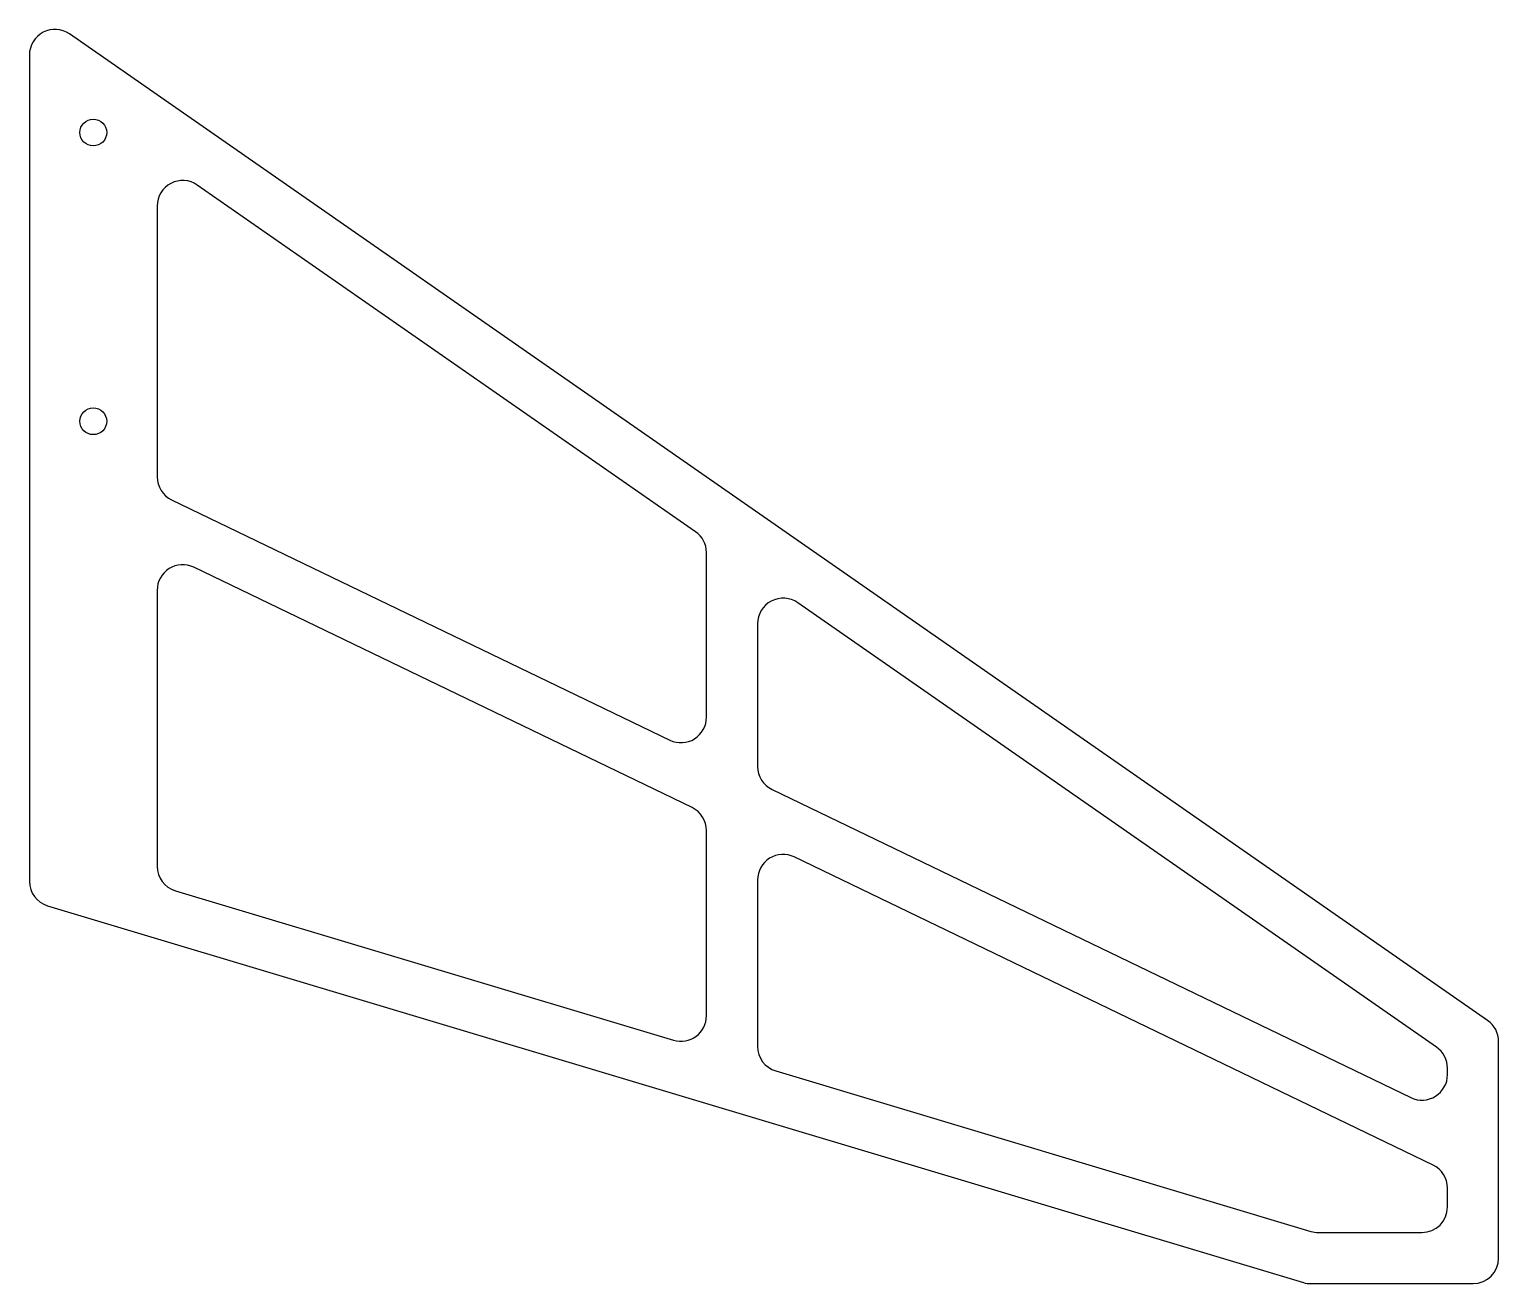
# Model space of a CAD drawing. Header units: millimetres. Extents: x 0 to 230, y -60 to 136.
import ezdxf

# ---------------------------------------------------------------- set-up
doc = ezdxf.new("R2010")
doc.units = ezdxf.units.MM

msp = doc.modelspace()

# ---------------------------------------------------------------- linework, layer by layer
at = {"color": 7, "linetype": 'Continuous', "lineweight": 25}
for p, q in [((228.28, -18.81), (6.28, 135.63)), ((0, 132.34), (0, 2.98)), ((104.28, 57.71), (26.28, 111.97)), ((20, 108.69), (20, 66.3)), ((22.26, 62.7), (100.26, 25.07)), ((106, 28.68), (106, 54.43)), ((103.74, 14.51), (25.74, 52.14)), ((20, 48.54), (20, 5.33)), ((220.28, -22.99), (120.28, 46.58)), ((114, 43.3), (114, 20.96)), ((116.26, 17.35), (216.26, -30.88)), ((106, -18.07), (106, 10.91)), ((219.74, -41.44), (119.74, 6.8)), ((114, 3.19), (114, -22.87)), ((22.85, 1.5), (100.85, -21.9)), ((2.85, -0.86), (199.44, -59.83)), ((230, -56), (230, -22.09)), ((116.85, -26.7), (200.61, -51.83)), ((222, -27.28), (222, -26.27)), ((222, -48), (222, -45.04)), ((201.76, -52), (218, -52)), ((200.59, -60), (226, -60))]:
    msp.add_line(p, q, dxfattribs=at)
for centre in [(10, 120.2), (10, 75)]:
    msp.add_circle(centre, 2.1, dxfattribs=at)
for centre, start, end in [((4, 132.34), 55.1755, 180), ((24, 108.69), 55.1755, 180), ((24, 66.3), 180, 244.2491), ((102, 54.43), 0, 55.1755), ((24, 48.54), 64.2491, 180), ((118, 43.3), 55.1755, 180), ((102, 28.68), 244.2491, 0), ((118, 20.96), 180, 244.2491), ((102, 10.91), 0, 64.2491), ((118, 3.19), 64.2491, 180), ((24, 5.33), 180, 253.3008), ((4, 2.98), 180, 253.3008), ((102, -18.07), 253.3008, 0), ((226, -22.09), 0, 55.1755), ((118, -22.87), 180, 253.3008), ((218, -26.27), 0, 55.1755), ((218, -27.28), 244.2491, 0), ((218, -45.04), 0, 64.2491), ((218, -48), 270, 0), ((201.76, -48), 253.3008, 270), ((226, -56), 270, 0), ((200.59, -56), 253.3008, 270)]:
    msp.add_arc(centre, 4, start, end, dxfattribs=at)

doc.saveas('drawing.dxf')
